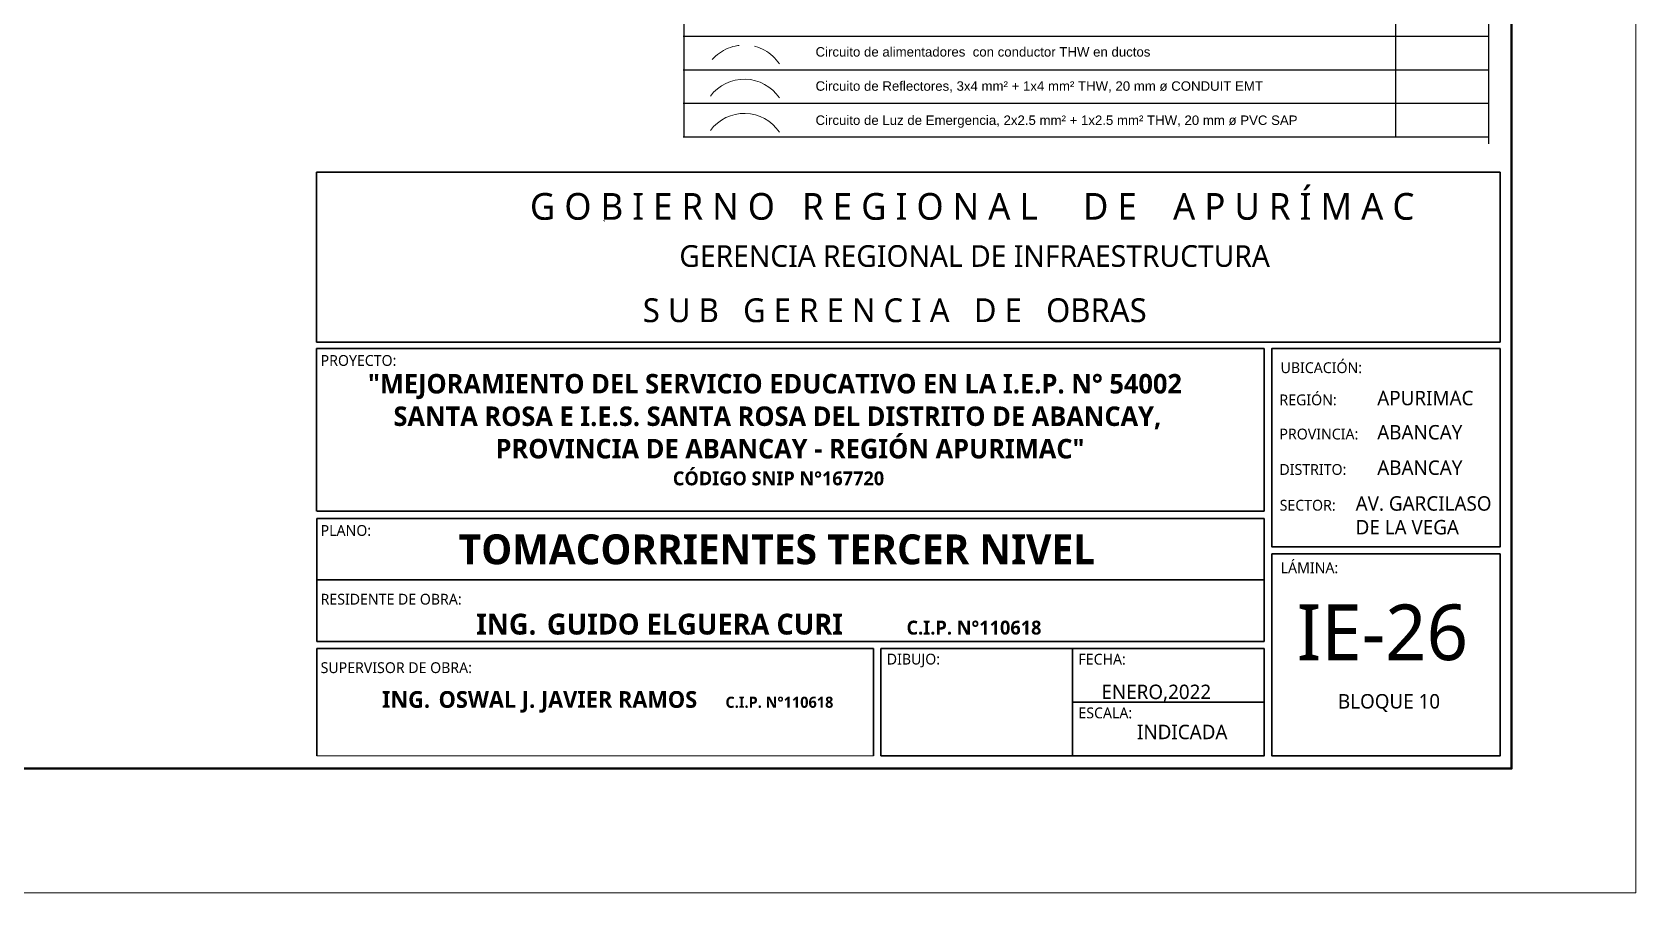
# Model space of a CAD drawing. Header units: metres. Extents: x -17 to 101, y 0 to 79.
# Drawn here: x 87.64 to 100.54, y 0 to 6.93 of the extents above; entities that cross this region are included whole.
import ezdxf

# ---------------------------------------------------------------- set-up
doc = ezdxf.new("R2010")
doc.units = ezdxf.units.M
doc.linetypes.add('CONTINUA', pattern=[0])
doc.linetypes.add('DASHED2', pattern=[0.375, 0.25, -0.125])
for name, color, linetype, lineweight in [('A-DOOR', 31, 'Continuous', 18), ('Cotas varias El', 253, 'Continuous', 13), ('LINEAS_IND.', 252, 'Continuous', 5), ('Membrete', 250, 'Continuous', 15), ('ROTULO', 253, 'Continuous', 0)]:
    doc.layers.add(name, color=color, linetype=linetype, lineweight=lineweight)
doc.layers.add('IE-LEYENDA', color=142, linetype='Continuous')
doc.styles.add('Generales', font='trebuc.ttf', dxfattribs={"height": 0.1})
doc.styles.add('style1', font='arial.ttf', dxfattribs={"height": 0.35})

# ---------------------------------------------------------------- blocks, each defined once
blk = doc.blocks.new('y')
at = {"layer": 'IE-LEYENDA', "linetype": 'Continuous'}
for p, q in [((115.448, 249.198), (115.448, 238.555)), ((121.924, 238.499), (121.924, 249.197)), ((121.175, 238.555), (121.175, 248.815)), ((115.443, 239.366), (121.924, 239.366)), ((115.443, 239.095), (121.924, 239.095)), ((115.443, 238.826), (121.924, 238.826)), ((115.443, 238.555), (121.924, 238.555))]:
    blk.add_line(p, q, dxfattribs=at)
at = {"layer": 'ROTULO', "color": 4, "linetype": 'DASHED2'}
blk.add_arc((115.933, 238.955), 0.34, 33.8111, 143.2334, dxfattribs=at)
at = {"layer": 'ROTULO', "color": 4, "linetype": 'CONTINUA'}
blk.add_arc((115.933, 238.68), 0.34, 33.8111, 143.2334, dxfattribs=at)
at = {"layer": 'ROTULO', "color": 6, "linetype": 'CONTINUA'}
blk.add_arc((115.933, 238.405), 0.34, 33.8111, 143.2334, dxfattribs=at)
at = {"layer": 'IE-LEYENDA', "style": 'style1'}
for s, p in [('Circuito de alimentadores  con conductor THW en ductos', (116.507, 239.202)), ('Circuito de Reflectores, 3x4 mm² + 1x4 mm² THW, 20 mm ø CONDUIT EMT', (116.507, 238.927)), ('Circuito de Luz de Emergencia, 2x2.5 mm² + 1x2.5 mm² THW, 20 mm ø PVC SAP', (116.507, 238.652))]:
    blk.add_text(s, height=0.07609, rotation=359.9983, dxfattribs=at).set_placement(p)
blk = doc.blocks.new('ly')
at = {"layer": 'A-DOOR', "color": 2, "lineweight": 80}
blk.add_blockref('y', (0, 0), dxfattribs=at)

msp = doc.modelspace()

# ---------------------------------------------------------------- linework, layer by layer
at = {"layer": 'Cotas varias El'}
msp.add_lwpolyline([(50.439, 35.5), (100.539, 35.5), (100.539, 0), (50.439, 0), (50.439, 35.5)], dxfattribs=at)
at = {"layer": 'Cotas varias El', "lineweight": 40}
msp.add_lwpolyline([(51.439, 34.5), (99.539, 34.5), (99.539, 1), (51.439, 1)], close=True, dxfattribs=at)
at = {"layer": 'LINEAS_IND.', "color": 7, "ltscale": 0.5}
msp.add_line((92.233, 5.411, 0.571), (92.244, 5.405, 0.571), dxfattribs=at)
msp.add_line((92.233, 5.411, 0.571), (92.244, 5.405, 0.571), dxfattribs=at)
at = {"layer": 'Membrete', "color": 7, "lineweight": 30, "ltscale": 0.5}
for p, q in [((89.925, 4.432), (89.925, 5.801)), ((89.925, 5.801), (99.446, 5.801)), ((99.446, 4.432), (89.925, 4.432)), ((89.925, 4.382), (97.548, 4.382)), ((89.925, 4.382), (89.925, 3.073)), ((89.926, 3.073), (97.548, 3.073)), ((89.926, 3.014), (97.548, 3.014)), ((89.926, 3.014), (89.926, 2.024)), ((97.548, 3.014), (97.548, 2.024)), ((97.548, 2.519), (89.926, 2.519)), ((89.926, 2.024), (97.548, 2.024)), ((89.926, 1.968), (94.406, 1.968)), ((89.926, 1.968), (89.926, 1.103)), ((94.406, 1.968), (94.406, 1.103)), ((94.464, 1.968), (97.548, 1.968)), ((94.464, 1.968), (94.464, 1.103)), ((97.548, 1.536), (96.006, 1.536))]:
    msp.add_line(p, q, dxfattribs=at)
at = {"layer": 'Membrete', "color": 7, "lineweight": 20, "ltscale": 0.5}
msp.add_line((99.446, 5.801), (89.925, 5.801), dxfattribs=at)
msp.add_lwpolyline([(99.446, 4.432), (99.446, 5.801)], dxfattribs=at)
at = {"layer": 'Membrete', "color": 7, "lineweight": 30, "ltscale": 0.5}
for points in [[(99.446, 4.432), (99.446, 5.801)], [(97.548, 3.073), (97.548, 4.382)], [(94.464, 1.103), (97.548, 1.103), (97.548, 1.968)], [(96.006, 1.968), (96.006, 1.103)]]:
    msp.add_lwpolyline(points, dxfattribs=at)
for points in [[(99.446, 4.382), (97.611, 4.382), (97.611, 2.784), (99.446, 2.784)], [(99.446, 2.728), (97.611, 2.728), (97.611, 1.103), (99.446, 1.103)]]:
    msp.add_lwpolyline(points, close=True, dxfattribs=at)
at = {"layer": 'Membrete', "color": 7, "lineweight": 18, "ltscale": 0.5}
msp.add_lwpolyline([(89.926, 1.103), (94.406, 1.103)], dxfattribs=at)
msp.add_lwpolyline([(89.926, 1.103), (94.406, 1.103)], dxfattribs=at)

# ---------------------------------------------------------------- texts
at = {"layer": 'Membrete', "color": 7, "lineweight": 5, "style": 'Generales'}
for s, height, p in [('G O B I E R N O   R E G I O N A L     D E    A P U R Í M A C   ', 0.21504, (91.641, 5.417)), ('GERENCIA REGIONAL DE INFRAESTRUCTURA', 0.17436, (92.843, 5.038)), ('S U B   G E R E N C I A   D E   OBRAS', 0.19179, (92.549, 4.593))]:
    msp.add_text(s, height=height, dxfattribs=at).set_placement(p)
at = {"layer": 'Membrete', "color": 7, "ltscale": 0.5, "style": 'Generales'}
for s, height, p in [('PROYECTO:', 0.0872, (89.957, 4.241)), ('UBICACIÓN:', 0.0872, (97.68, 4.183)), ('REGIÓN:', 0.0872, (97.671, 3.924)), ('APURIMAC', 0.1162, (98.458, 3.924)), ('ABANCAY', 0.1162, (98.458, 3.649)), ('PROVINCIA:', 0.0872, (97.671, 3.649)), ('DISTRITO:', 0.0872, (97.671, 3.364)), ('ABANCAY', 0.1162, (98.458, 3.364)), ('SECTOR: ', 0.0872, (97.673, 3.076)), ('AV. GARCILASO  ', 0.11624, (98.284, 3.076)), ('DE LA VEGA', 0.1162, (98.284, 2.885)), ('PLANO:', 0.0872, (89.957, 2.873)), ('LÁMINA:', 0.0872, (97.681, 2.573)), ('RESIDENTE DE OBRA:', 0.08718, (89.957, 2.32)), ('IE-26', 0.448, (97.811, 1.873)), ('SUPERVISOR DE OBRA:', 0.08718, (89.957, 1.769)), ('DIBUJO:', 0.0872, (94.512, 1.838)), ('FECHA:', 0.0872, (96.054, 1.837)), ('ENERO,2022', 0.1162, (96.239, 1.56)), ('BLOQUE 10', 0.1162, (98.142, 1.484)), ('ESCALA:', 0.0872, (96.054, 1.405)), ('INDICADA', 0.1162, (96.525, 1.237))]:
    msp.add_text(s, height=height, dxfattribs=at).set_placement(p)
at = {"layer": 'Membrete', "color": 7, "ltscale": 0.5, "attachment_point": 1, "style": 'Generales'}
for s, insert, char_height, width in [('\\pi0.5376;{\\fTrebuchet MS|b1|i0|c0|p34;\\H0.6891x;"MEJORAMIENTO DEL SERVICIO EDUCATIVO EN LA I.E.P. N° 54002 \\P\\pi0.74287;SANTA ROSA E I.E.S. SANTA ROSA DEL DISTRITO DE ABANCAY, \\P\\pi1.56467;PROVINCIA DE ABANCAY - REGIÓN APURIMAC"\\H1.4512x;\\P\\pi2.99059;\\H0.49222x;CÓDIGO SNIP N°167720}', (89.8, 4.176), 0.227544, 7.67255), ('{\\fTrebuchet MS|b1|i0|c0|p34;TOMACORRIENTES TERCER NIVEL}', (91.068, 2.885), 0.24019, 7.41882), ('\\pi-0.47999,l0.66961,t0.66961;{\\fTrebuchet MS|b1|i0|c0|p34;\\H0.88598x;ING.^IGUIDO ELGUERA CURI         \\H0.66667x;C.I.P. N°110618}', (91.019, 2.247), 0.18962, 5.90179), ('\\pi-0.38399,l0.53568,t0.53568;{\\fTrebuchet MS|b1|i0|c0|p34;\\H0.88598x;ING.^IOSWAL J. JAVIER RAMOS     \\H0.66667x;C.I.P. N°110618}', (90.299, 1.624), 0.151696, 4.72143)]:
    msp.add_mtext(s, dxfattribs=dict(at, insert=insert, char_height=char_height, width=width))

# ---------------------------------------------------------------- next in the draw order: block references
at = {"layer": 'A-DOOR', "color": 2, "lineweight": 80}
msp.add_blockref('ly', (-22.568, -232.472), dxfattribs=at)

doc.saveas('drawing.dxf')
